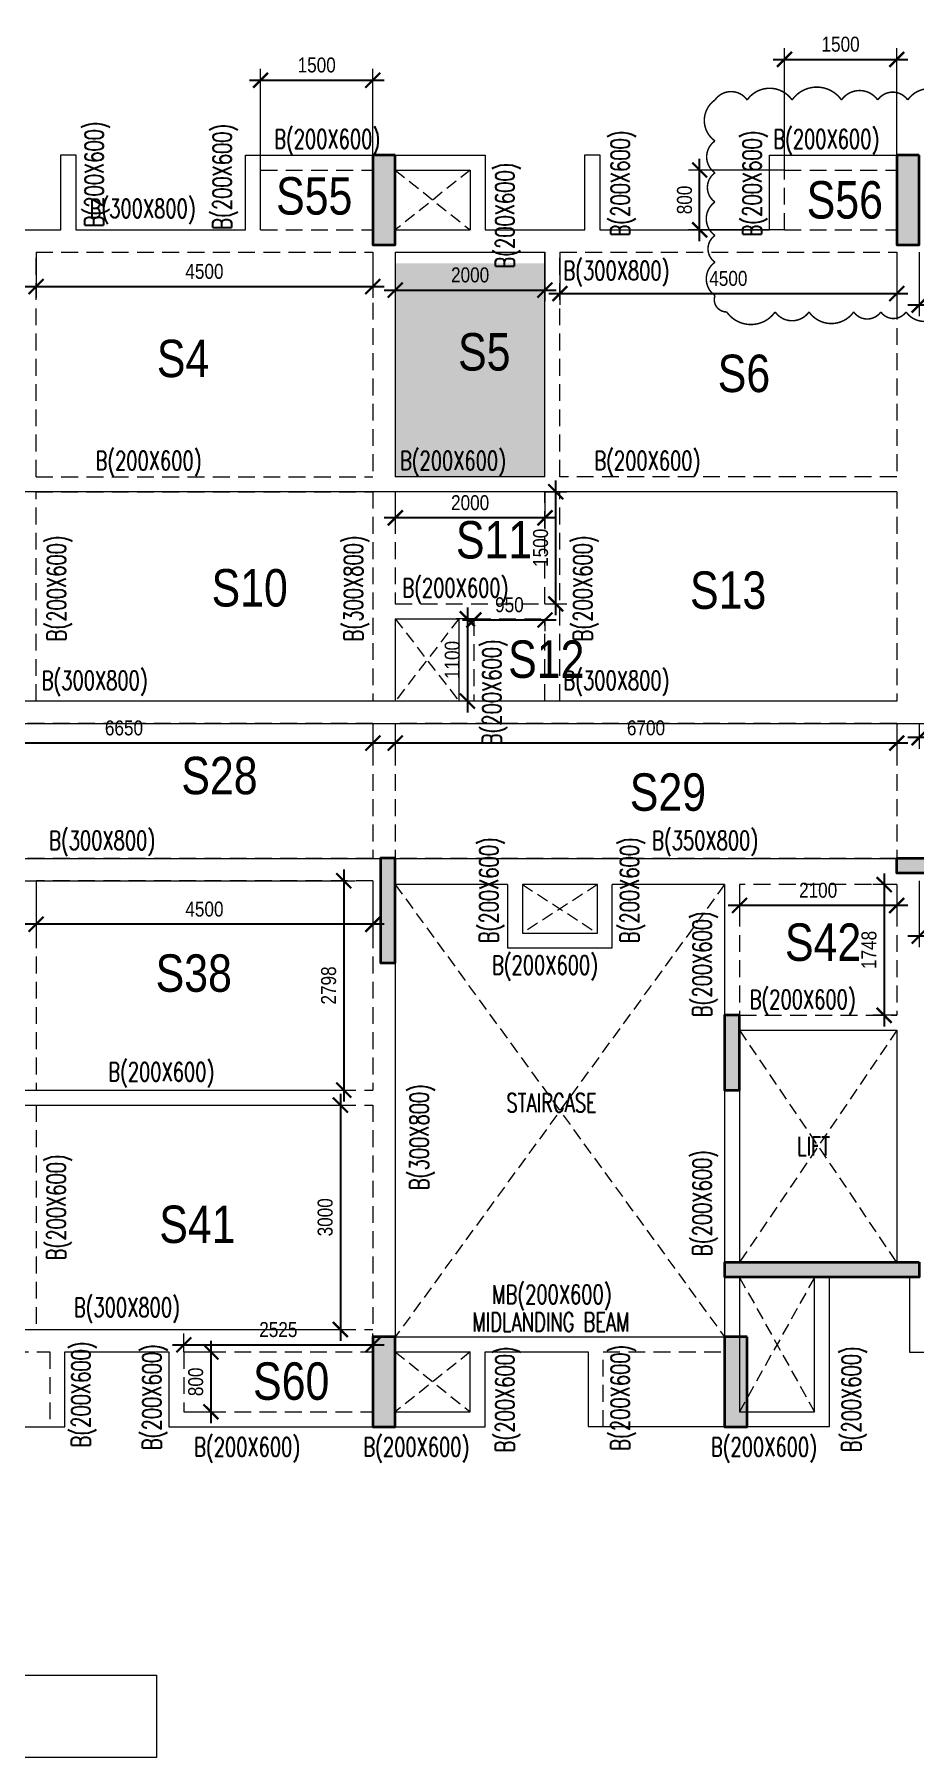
# Model space of a CAD drawing. Header units: millimetres. Extents: x -1 to 56891, y 30 to 23064.
# Drawn here: x 13020 to 24779, y 30 to 23064 of the extents above; entities that cross this region are included whole.
import ezdxf

# ---------------------------------------------------------------- set-up
doc = ezdxf.new("R2010")
doc.units = ezdxf.units.MM
doc.linetypes.add('DASHED', pattern=[0.75, 0.5, -0.25])
doc.linetypes.add('HIDDEN', pattern=[9.525, 6.35, -3.175])
doc.layers.get('Defpoints').update_dxf_attribs({"color": 1})
for name, color, linetype, lineweight in [('G-ANNO-TEXT', 7, 'Continuous', 18), ('S-BEAM-IDEN', 2, 'Continuous', 9), ('S-COL HATCH', 8, 'Continuous', 35), ('S-COLS', 6, 'Continuous', 35), ('S-SUNKEN HATCH', 9, 'Continuous', 35), ('S_FRAMES', 4, 'Continuous', 9), ('STR-CUTOUT', 1, 'Continuous', 13)]:
    doc.layers.add(name, color=color, linetype=linetype, lineweight=lineweight)
doc.styles.add('Dim.s & Anno.(Misc.)', font='ARIALN.TTF')
doc.styles.add('ROMANS', font='romans.shx', dxfattribs={"width": 0.75})
doc.styles.add('SOBHA', font='swisscl.ttf', dxfattribs={"height": 200})
doc.dimstyles.new('A-GFC-100', dxfattribs={"dimscale": 100, "dimtxt": 2, "dimasz": 2, "dimexe": 1.5, "dimexo": 0, "dimgap": 1, "dimtad": 1, "dimdec": 0, "dimdsep": 46, "dimtxsty": 'Dim.s & Anno.(Misc.)', "dimblk": 'ARCHTICK', "dimcen": 0, "dimdle": 1.5, "dimclrd": 256, "dimclre": 8, "dimclrt": 6, "dimazin": 2, "dimtfac": 1, "dimtdec": 0, "dimtix": 1, "dimtmove": 2, "dimatfit": 3, "dimfxl": 1, "dimtolj": 1, "dimlwd": -1, "dimlwe": 9, "dimarcsym": 0})

# ---------------------------------------------------------------- blocks, each defined once
blk = doc.blocks.new('A$C3ea4a2f9')
at = {"layer": 'S-COL HATCH'}
h = blk.add_hatch(color=8, dxfattribs=at)
h.dxf.hatch_style = 1
h.paths.add_polyline_path([(14100, 17000), (13800, 17000), (13800, 15800), (14100, 15800)])
h = blk.add_hatch(color=8, dxfattribs=at)
h.dxf.hatch_style = 1
h.paths.add_polyline_path([(21100, 17000), (20800, 17000), (20800, 15800), (21100, 15800)])
h = blk.add_hatch(color=8, dxfattribs=at)
h.dxf.hatch_style = 1
h.paths.add_polyline_path([(14101, 7600), (13901, 7600), (13901, 6200), (14101, 6200)])
h = blk.add_hatch(color=8, dxfattribs=at)
h.dxf.hatch_style = 1
h.paths.add_polyline_path([(20800, 7600), (20800, 7400), (22200, 7400), (22200, 7600)])
h = blk.add_hatch(color=8, dxfattribs=at)
h.dxf.hatch_style = 1
h.paths.add_polyline_path([(18701, 5500), (18501, 5500), (18501, 4500), (18701, 4500)])
h = blk.add_hatch(color=8, dxfattribs=at)
h.dxf.hatch_style = 1
h.paths.add_polyline_path([(18502, 2200), (18502, 2000), (21101, 2000), (21101, 2200)])
h = blk.add_hatch(color=8, dxfattribs=at)
h.dxf.hatch_style = 1
h.paths.add_polyline_path([(14101, 1200), (13801, 1200), (13801, 0), (14101, 0)])
h = blk.add_hatch(color=8, dxfattribs=at)
h.dxf.hatch_style = 1
h.paths.add_polyline_path([(18801, 1200), (18501, 1200), (18501, 0), (18801, 0)])
at = {"layer": 'S-COLS'}
for points in [[(14100, 17000), (13800, 17000), (13800, 15800), (14100, 15800)], [(21100, 17000), (20800, 17000), (20800, 15800), (21100, 15800)], [(14101, 7600), (13901, 7600), (13901, 6200), (14101, 6200)], [(22200, 7600), (22200, 7400), (20800, 7400), (20800, 7600)], [(18701, 5500), (18501, 5500), (18501, 4500), (18701, 4500)], [(21101, 2200), (21101, 2000), (18502, 2000), (18502, 2200)], [(14101, 1200), (13801, 1200), (13801, 0), (14101, 0)], [(18801, 1200), (18501, 1200), (18501, 0), (18801, 0)]]:
    blk.add_lwpolyline(points, close=True, dxfattribs=at)
blk = doc.blocks.new('COLUMNS FROM LGF')
blk.add_blockref('A$C3ea4a2f9', (715961, -21291))
blk = doc.blocks.new('_ArchTick')
at = {"color": 0, "linetype": 'ByBlock', "const_width": 0.15}
blk.add_lwpolyline([(-0.5, -0.5), (0.5, 0.5)], dxfattribs=at)
blk = doc.blocks.new('*D79')
at = {"color": 8, "lineweight": 9, "transparency": 16777216}
for p, q in [((13041, 20152), (13041, 19544)), ((17541, 20152), (17541, 19544))]:
    blk.add_line(p, q, dxfattribs=at)
at = {"transparency": 16777216}
blk.add_line((12891, 19694), (17691, 19694), dxfattribs=at)
at = {"layer": 'Defpoints', "color": 0, "transparency": 16777216}
for p in [(13041, 20152), (17541, 20152), (17541, 19694)]:
    blk.add_point(p, dxfattribs=at)
at = {"transparency": 16777216, "xscale": 200, "yscale": 200, "zscale": 200, "rotation": 180}
blk.add_blockref('_ArchTick', (13041, 19694), dxfattribs=at)
at = {"transparency": 16777216, "xscale": 200, "yscale": 200, "zscale": 200}
blk.add_blockref('_ArchTick', (17541, 19694), dxfattribs=at)
at = {"color": 6, "transparency": 16777216, "insert": (15291, 19896), "char_height": 200, "attachment_point": 5, "style": 'Dim.s & Anno.(Misc.)'}
blk.add_mtext('\\A1;4500', dxfattribs=at)
blk = doc.blocks.new('*D80')
at = {"color": 8, "lineweight": 9, "transparency": 16777216}
for p, q in [((17841, 20152), (17841, 19497)), ((19841, 20152), (19841, 19497))]:
    blk.add_line(p, q, dxfattribs=at)
at = {"transparency": 16777216}
blk.add_line((17691, 19647), (19991, 19647), dxfattribs=at)
at = {"layer": 'Defpoints', "color": 0, "transparency": 16777216}
for p in [(17841, 20152), (19841, 20152), (19841, 19647)]:
    blk.add_point(p, dxfattribs=at)
at = {"transparency": 16777216, "xscale": 200, "yscale": 200, "zscale": 200, "rotation": 180}
blk.add_blockref('_ArchTick', (17841, 19647), dxfattribs=at)
at = {"transparency": 16777216, "xscale": 200, "yscale": 200, "zscale": 200}
blk.add_blockref('_ArchTick', (19841, 19647), dxfattribs=at)
at = {"color": 6, "transparency": 16777216, "insert": (18841, 19849), "char_height": 200, "attachment_point": 5, "style": 'Dim.s & Anno.(Misc.)'}
blk.add_mtext('\\A1;2000', dxfattribs=at)
blk = doc.blocks.new('*D81')
at = {"color": 8, "lineweight": 9, "transparency": 16777216}
for p, q in [((20041, 20152), (20041, 19450)), ((24541, 20152), (24541, 19450))]:
    blk.add_line(p, q, dxfattribs=at)
at = {"transparency": 16777216}
blk.add_line((19891, 19600), (24691, 19600), dxfattribs=at)
at = {"layer": 'Defpoints', "color": 0, "transparency": 16777216}
for p in [(20041, 20152), (24541, 20152), (24541, 19600)]:
    blk.add_point(p, dxfattribs=at)
at = {"transparency": 16777216, "xscale": 200, "yscale": 200, "zscale": 200, "rotation": 180}
blk.add_blockref('_ArchTick', (20041, 19600), dxfattribs=at)
at = {"transparency": 16777216, "xscale": 200, "yscale": 200, "zscale": 200}
blk.add_blockref('_ArchTick', (24541, 19600), dxfattribs=at)
at = {"color": 6, "transparency": 16777216, "insert": (22291, 19802), "char_height": 200, "attachment_point": 5, "style": 'Dim.s & Anno.(Misc.)'}
blk.add_mtext('\\A1;4500', dxfattribs=at)
blk = doc.blocks.new('*D82')
at = {"color": 8, "lineweight": 9, "transparency": 16777216}
for p, q in [((17841, 16952), (17841, 16452)), ((19841, 16952), (19841, 16452))]:
    blk.add_line(p, q, dxfattribs=at)
at = {"transparency": 16777216}
blk.add_line((19991, 16602), (17691, 16602), dxfattribs=at)
at = {"layer": 'Defpoints', "color": 0, "transparency": 16777216}
for p in [(17841, 16952), (19841, 16952), (17841, 16602)]:
    blk.add_point(p, dxfattribs=at)
at = {"transparency": 16777216, "xscale": 200, "yscale": 200, "zscale": 200, "rotation": 180}
blk.add_blockref('_ArchTick', (17841, 16602), dxfattribs=at)
at = {"transparency": 16777216, "xscale": 200, "yscale": 200, "zscale": 200}
blk.add_blockref('_ArchTick', (19841, 16602), dxfattribs=at)
at = {"color": 6, "transparency": 16777216, "insert": (18841, 16804), "char_height": 200, "attachment_point": 5, "style": 'Dim.s & Anno.(Misc.)'}
blk.add_mtext('\\A1;2000', dxfattribs=at)
blk = doc.blocks.new('*D83')
at = {"transparency": 16777216}
blk.add_line((19985, 15302), (19985, 17102), dxfattribs=at)
at = {"color": 8, "lineweight": 9, "transparency": 16777216}
for p, q in [((19841, 16952), (20135, 16952)), ((19841, 15452), (20135, 15452))]:
    blk.add_line(p, q, dxfattribs=at)
at = {"layer": 'Defpoints', "color": 0, "transparency": 16777216}
for p in [(19841, 16952), (19985, 16952), (19841, 15452)]:
    blk.add_point(p, dxfattribs=at)
at = {"transparency": 16777216, "xscale": 200, "yscale": 200, "zscale": 200}
for p, rotation in [((19985, 16952), 90), ((19985, 15452), 270)]:
    blk.add_blockref('_ArchTick', p, dxfattribs=dict(at, rotation=rotation))
at = {"color": 6, "transparency": 16777216, "insert": (19783, 16202), "char_height": 200, "attachment_point": 5, "rotation": 90, "style": 'Dim.s & Anno.(Misc.)'}
blk.add_mtext('\\A1;1500', dxfattribs=at)
blk = doc.blocks.new('*D84')
at = {"transparency": 16777216}
blk.add_line((18741, 15237), (19991, 15237), dxfattribs=at)
at = {"color": 8, "lineweight": 9, "transparency": 16777216}
for p, q in [((18891, 15252), (18891, 15087)), ((19841, 15252), (19841, 15087))]:
    blk.add_line(p, q, dxfattribs=at)
at = {"layer": 'Defpoints', "color": 0, "transparency": 16777216}
for p in [(18891, 15252), (19841, 15252), (19841, 15237)]:
    blk.add_point(p, dxfattribs=at)
at = {"transparency": 16777216, "xscale": 200, "yscale": 200, "zscale": 200, "rotation": 180}
blk.add_blockref('_ArchTick', (18891, 15237), dxfattribs=at)
at = {"transparency": 16777216, "xscale": 200, "yscale": 200, "zscale": 200}
blk.add_blockref('_ArchTick', (19841, 15237), dxfattribs=at)
at = {"color": 6, "transparency": 16777216, "insert": (19366, 15440), "char_height": 200, "attachment_point": 5, "style": 'Dim.s & Anno.(Misc.)'}
blk.add_mtext('\\A1;950', dxfattribs=at)
blk = doc.blocks.new('*D85')
at = {"color": 8, "lineweight": 9, "transparency": 16777216}
for p, q in [((18891, 15252), (18655, 15252)), ((18891, 14152), (18655, 14152))]:
    blk.add_line(p, q, dxfattribs=at)
at = {"transparency": 16777216}
blk.add_line((18805, 15402), (18805, 14002), dxfattribs=at)
at = {"layer": 'Defpoints', "color": 0, "transparency": 16777216}
for p in [(18891, 15252), (18805, 14152), (18891, 14152)]:
    blk.add_point(p, dxfattribs=at)
at = {"transparency": 16777216, "xscale": 200, "yscale": 200, "zscale": 200}
for p, rotation in [((18805, 15252), 90), ((18805, 14152), 270)]:
    blk.add_blockref('_ArchTick', p, dxfattribs=dict(at, rotation=rotation))
at = {"color": 6, "transparency": 16777216, "insert": (18603, 14702), "char_height": 200, "attachment_point": 5, "rotation": 90, "style": 'Dim.s & Anno.(Misc.)'}
blk.add_mtext('\\A1;1100', dxfattribs=at)
blk = doc.blocks.new('*D86')
at = {"transparency": 16777216}
blk.add_line((383, 17102), (383, 14002), dxfattribs=at)
at = {"color": 8, "lineweight": 9, "transparency": 16777216}
for p, q in [((24541, 16952), (233, 16952)), ((24541, 14152), (233, 14152))]:
    blk.add_line(p, q, dxfattribs=at)
at = {"layer": 'Defpoints', "color": 0, "transparency": 16777216}
for p in [(24541, 16952), (383, 14152), (24541, 14152)]:
    blk.add_point(p, dxfattribs=at)
at = {"transparency": 16777216, "xscale": 200, "yscale": 200, "zscale": 200}
for p, rotation in [((383, 16952), 90), ((383, 14152), 270)]:
    blk.add_blockref('_ArchTick', p, dxfattribs=dict(at, rotation=rotation))
at = {"color": 6, "transparency": 16777216, "insert": (181, 15552), "char_height": 200, "attachment_point": 5, "rotation": 90, "style": 'Dim.s & Anno.(Misc.)'}
blk.add_mtext('\\A1;2800', dxfattribs=at)
blk = doc.blocks.new('*D88')
at = {"color": 8, "lineweight": 9, "transparency": 16777216}
for p, q in [((10891, 13852), (10891, 13441)), ((17541, 13852), (17541, 13441))]:
    blk.add_line(p, q, dxfattribs=at)
at = {"transparency": 16777216}
blk.add_line((17691, 13591), (10741, 13591), dxfattribs=at)
at = {"layer": 'Defpoints', "color": 0, "transparency": 16777216}
for p in [(10891, 13852), (17541, 13852), (10891, 13591)]:
    blk.add_point(p, dxfattribs=at)
at = {"transparency": 16777216, "xscale": 200, "yscale": 200, "zscale": 200, "rotation": 180}
blk.add_blockref('_ArchTick', (10891, 13591), dxfattribs=at)
at = {"transparency": 16777216, "xscale": 200, "yscale": 200, "zscale": 200}
blk.add_blockref('_ArchTick', (17541, 13591), dxfattribs=at)
at = {"color": 6, "transparency": 16777216, "insert": (14216, 13793), "char_height": 200, "attachment_point": 5, "style": 'Dim.s & Anno.(Misc.)'}
blk.add_mtext('\\A1;6650', dxfattribs=at)
blk = doc.blocks.new('*D89')
at = {"color": 8, "lineweight": 9, "transparency": 16777216}
for p, q in [((17841, 13852), (17841, 13442)), ((24541, 13852), (24541, 13442))]:
    blk.add_line(p, q, dxfattribs=at)
at = {"transparency": 16777216}
blk.add_line((24691, 13592), (17691, 13592), dxfattribs=at)
at = {"layer": 'Defpoints', "color": 0, "transparency": 16777216}
for p in [(17841, 13852), (24541, 13852), (17841, 13592)]:
    blk.add_point(p, dxfattribs=at)
at = {"transparency": 16777216, "xscale": 200, "yscale": 200, "zscale": 200, "rotation": 180}
blk.add_blockref('_ArchTick', (17841, 13592), dxfattribs=at)
at = {"transparency": 16777216, "xscale": 200, "yscale": 200, "zscale": 200}
blk.add_blockref('_ArchTick', (24541, 13592), dxfattribs=at)
at = {"color": 6, "transparency": 16777216, "insert": (21191, 13794), "char_height": 200, "attachment_point": 5, "style": 'Dim.s & Anno.(Misc.)'}
blk.add_mtext('\\A1;6700', dxfattribs=at)
blk = doc.blocks.new('*D90')
at = {"color": 8, "lineweight": 9, "transparency": 16777216}
for p, q in [((24841, 20152), (24841, 19299)), ((30316, 20152), (30316, 19299))]:
    blk.add_line(p, q, dxfattribs=at)
at = {"transparency": 16777216}
blk.add_line((24691, 19449), (30466, 19449), dxfattribs=at)
at = {"layer": 'Defpoints', "color": 0, "transparency": 16777216}
for p in [(24841, 20152), (30316, 20152), (30316, 19449)]:
    blk.add_point(p, dxfattribs=at)
at = {"transparency": 16777216, "xscale": 200, "yscale": 200, "zscale": 200, "rotation": 180}
blk.add_blockref('_ArchTick', (24841, 19449), dxfattribs=at)
at = {"transparency": 16777216, "xscale": 200, "yscale": 200, "zscale": 200}
blk.add_blockref('_ArchTick', (30316, 19449), dxfattribs=at)
at = {"color": 6, "transparency": 16777216, "insert": (27578, 19651), "char_height": 200, "attachment_point": 5, "style": 'Dim.s & Anno.(Misc.)'}
blk.add_mtext('\\A1;5475', dxfattribs=at)
blk = doc.blocks.new('*D91')
at = {"color": 8, "lineweight": 9, "transparency": 16777216}
for p, q in [((24841, 13852), (24841, 13514)), ((30316, 13852), (30316, 13514))]:
    blk.add_line(p, q, dxfattribs=at)
at = {"transparency": 16777216}
blk.add_line((30466, 13664), (24691, 13664), dxfattribs=at)
at = {"layer": 'Defpoints', "color": 0, "transparency": 16777216}
for p in [(24841, 13852), (30316, 13852), (24841, 13664)]:
    blk.add_point(p, dxfattribs=at)
at = {"transparency": 16777216, "xscale": 200, "yscale": 200, "zscale": 200, "rotation": 180}
blk.add_blockref('_ArchTick', (24841, 13664), dxfattribs=at)
at = {"transparency": 16777216, "xscale": 200, "yscale": 200, "zscale": 200}
blk.add_blockref('_ArchTick', (30316, 13664), dxfattribs=at)
at = {"color": 6, "transparency": 16777216, "insert": (27578, 13866), "char_height": 200, "attachment_point": 5, "style": 'Dim.s & Anno.(Misc.)'}
blk.add_mtext('\\A1;5475', dxfattribs=at)
blk = doc.blocks.new('*D96')
at = {"color": 8, "lineweight": 9, "transparency": 16777216}
for p, q in [((4041, 13852), (56891, 13852)), ((4041, 12050), (56891, 12050))]:
    blk.add_line(p, q, dxfattribs=at)
at = {"transparency": 16777216}
blk.add_line((56741, 11900), (56741, 14002), dxfattribs=at)
at = {"layer": 'Defpoints', "color": 0, "transparency": 16777216}
for p in [(4041, 13852), (56741, 13852), (4041, 12050)]:
    blk.add_point(p, dxfattribs=at)
at = {"transparency": 16777216, "xscale": 200, "yscale": 200, "zscale": 200}
for p, rotation in [((56741, 13852), 90), ((56741, 12050), 270)]:
    blk.add_blockref('_ArchTick', p, dxfattribs=dict(at, rotation=rotation))
at = {"color": 6, "transparency": 16777216, "insert": (56539, 12951), "char_height": 200, "attachment_point": 5, "rotation": 90, "style": 'Dim.s & Anno.(Misc.)'}
blk.add_mtext('\\A1;1802', dxfattribs=at)
blk = doc.blocks.new('*D114')
at = {"color": 8, "lineweight": 9, "transparency": 16777216}
for p, q in [((13041, 11750), (13041, 11019)), ((17541, 11750), (17541, 11019))]:
    blk.add_line(p, q, dxfattribs=at)
at = {"transparency": 16777216}
blk.add_line((17691, 11169), (12891, 11169), dxfattribs=at)
at = {"layer": 'Defpoints', "color": 0, "transparency": 16777216}
for p in [(13041, 11750), (17541, 11750), (13041, 11169)]:
    blk.add_point(p, dxfattribs=at)
at = {"transparency": 16777216, "xscale": 200, "yscale": 200, "zscale": 200, "rotation": 180}
blk.add_blockref('_ArchTick', (13041, 11169), dxfattribs=at)
at = {"transparency": 16777216, "xscale": 200, "yscale": 200, "zscale": 200}
blk.add_blockref('_ArchTick', (17541, 11169), dxfattribs=at)
at = {"color": 6, "transparency": 16777216, "insert": (15291, 11371), "char_height": 200, "attachment_point": 5, "style": 'Dim.s & Anno.(Misc.)'}
blk.add_mtext('\\A1;4500', dxfattribs=at)
blk = doc.blocks.new('*D115')
at = {"color": 8, "lineweight": 9, "transparency": 16777216}
for p, q in [((10891, 11750), (17303, 11750)), ((10891, 8952), (17303, 8952))]:
    blk.add_line(p, q, dxfattribs=at)
at = {"transparency": 16777216}
blk.add_line((17153, 11900), (17153, 8802), dxfattribs=at)
at = {"layer": 'Defpoints', "color": 0, "transparency": 16777216}
for p in [(10891, 11750), (10891, 8952), (17153, 8952)]:
    blk.add_point(p, dxfattribs=at)
at = {"transparency": 16777216, "xscale": 200, "yscale": 200, "zscale": 200}
for p, rotation in [((17153, 11750), 90), ((17153, 8952), 270)]:
    blk.add_blockref('_ArchTick', p, dxfattribs=dict(at, rotation=rotation))
at = {"color": 6, "transparency": 16777216, "insert": (16951, 10351), "char_height": 200, "attachment_point": 5, "rotation": 90, "style": 'Dim.s & Anno.(Misc.)'}
blk.add_mtext('\\A1;2798', dxfattribs=at)
blk = doc.blocks.new('*D116')
at = {"transparency": 16777216}
blk.add_line((17107, 8902), (17107, 5602), dxfattribs=at)
at = {"color": 8, "lineweight": 9, "transparency": 16777216}
for p, q in [((10891, 8752), (17257, 8752)), ((10891, 5752), (17257, 5752))]:
    blk.add_line(p, q, dxfattribs=at)
at = {"layer": 'Defpoints', "color": 0, "transparency": 16777216}
for p in [(10891, 8752), (10891, 5752), (17107, 5752)]:
    blk.add_point(p, dxfattribs=at)
at = {"transparency": 16777216, "xscale": 200, "yscale": 200, "zscale": 200}
for p, rotation in [((17107, 8752), 90), ((17107, 5752), 270)]:
    blk.add_blockref('_ArchTick', p, dxfattribs=dict(at, rotation=rotation))
at = {"color": 6, "transparency": 16777216, "insert": (16905, 7252), "char_height": 200, "attachment_point": 5, "rotation": 90, "style": 'Dim.s & Anno.(Misc.)'}
blk.add_mtext('\\A1;3000', dxfattribs=at)
blk = doc.blocks.new('*D117')
at = {"color": 8, "lineweight": 9, "transparency": 16777216}
for p, q in [((22441, 11700), (22441, 11270)), ((24541, 11700), (24541, 11270))]:
    blk.add_line(p, q, dxfattribs=at)
at = {"transparency": 16777216}
blk.add_line((24691, 11420), (22291, 11420), dxfattribs=at)
at = {"layer": 'Defpoints', "color": 0, "transparency": 16777216}
for p in [(22441, 11700), (24541, 11700), (22441, 11420)]:
    blk.add_point(p, dxfattribs=at)
at = {"transparency": 16777216, "xscale": 200, "yscale": 200, "zscale": 200, "rotation": 180}
blk.add_blockref('_ArchTick', (22441, 11420), dxfattribs=at)
at = {"transparency": 16777216, "xscale": 200, "yscale": 200, "zscale": 200}
blk.add_blockref('_ArchTick', (24541, 11420), dxfattribs=at)
at = {"color": 6, "transparency": 16777216, "insert": (23491, 11623), "char_height": 200, "attachment_point": 5, "style": 'Dim.s & Anno.(Misc.)'}
blk.add_mtext('\\A1;2100', dxfattribs=at)
blk = doc.blocks.new('*D118')
at = {"transparency": 16777216}
blk.add_line((24373, 11850), (24373, 9802), dxfattribs=at)
at = {"color": 8, "lineweight": 9, "transparency": 16777216}
for p, q in [((24541, 11700), (24223, 11700)), ((24541, 9952), (24223, 9952))]:
    blk.add_line(p, q, dxfattribs=at)
at = {"layer": 'Defpoints', "color": 0, "transparency": 16777216}
for p in [(24541, 11700), (24373, 9952), (24541, 9952)]:
    blk.add_point(p, dxfattribs=at)
at = {"transparency": 16777216, "xscale": 200, "yscale": 200, "zscale": 200}
for p, rotation in [((24373, 11700), 90), ((24373, 9952), 270)]:
    blk.add_blockref('_ArchTick', p, dxfattribs=dict(at, rotation=rotation))
at = {"color": 6, "transparency": 16777216, "insert": (24171, 10826), "char_height": 200, "attachment_point": 5, "rotation": 90, "style": 'Dim.s & Anno.(Misc.)'}
blk.add_mtext('\\A1;1748', dxfattribs=at)
blk = doc.blocks.new('*D119')
at = {"color": 8, "lineweight": 9, "transparency": 16777216}
for p, q in [((24841, 11750), (24841, 10861)), ((30316, 11750), (30316, 10861))]:
    blk.add_line(p, q, dxfattribs=at)
at = {"transparency": 16777216}
blk.add_line((30466, 11011), (24691, 11011), dxfattribs=at)
at = {"layer": 'Defpoints', "color": 0, "transparency": 16777216}
for p in [(24841, 11750), (30316, 11750), (24841, 11011)]:
    blk.add_point(p, dxfattribs=at)
at = {"transparency": 16777216, "xscale": 200, "yscale": 200, "zscale": 200, "rotation": 180}
blk.add_blockref('_ArchTick', (24841, 11011), dxfattribs=at)
at = {"transparency": 16777216, "xscale": 200, "yscale": 200, "zscale": 200}
blk.add_blockref('_ArchTick', (30316, 11011), dxfattribs=at)
at = {"color": 6, "transparency": 16777216, "insert": (27578, 11212), "char_height": 200, "attachment_point": 5, "style": 'Dim.s & Anno.(Misc.)'}
blk.add_mtext('\\A1;5475', dxfattribs=at)
blk = doc.blocks.new('*D129')
at = {"transparency": 16777216}
blk.add_line((14866, 5547), (17691, 5547), dxfattribs=at)
at = {"color": 8, "lineweight": 9, "transparency": 16777216}
for p, q in [((15016, 5452), (15016, 5697)), ((17541, 5452), (17541, 5697))]:
    blk.add_line(p, q, dxfattribs=at)
at = {"layer": 'Defpoints', "color": 0, "transparency": 16777216}
for p in [(17541, 5547), (15016, 5452), (17541, 5452)]:
    blk.add_point(p, dxfattribs=at)
at = {"transparency": 16777216, "xscale": 200, "yscale": 200, "zscale": 200, "rotation": 180}
blk.add_blockref('_ArchTick', (15016, 5547), dxfattribs=at)
at = {"transparency": 16777216, "xscale": 200, "yscale": 200, "zscale": 200}
blk.add_blockref('_ArchTick', (17541, 5547), dxfattribs=at)
at = {"color": 6, "transparency": 16777216, "insert": (16278, 5750), "char_height": 200, "attachment_point": 5, "style": 'Dim.s & Anno.(Misc.)'}
blk.add_mtext('\\A1;2525', dxfattribs=at)
blk = doc.blocks.new('*D130')
at = {"transparency": 16777216}
blk.add_line((15377, 5602), (15377, 4502), dxfattribs=at)
at = {"color": 8, "lineweight": 9, "transparency": 16777216}
for p, q in [((15016, 5452), (15527, 5452)), ((15016, 4652), (15527, 4652))]:
    blk.add_line(p, q, dxfattribs=at)
at = {"layer": 'Defpoints', "color": 0, "transparency": 16777216}
for p in [(15016, 5452), (15016, 4652), (15377, 4652)]:
    blk.add_point(p, dxfattribs=at)
at = {"transparency": 16777216, "xscale": 200, "yscale": 200, "zscale": 200}
for p, rotation in [((15377, 5452), 90), ((15377, 4652), 270)]:
    blk.add_blockref('_ArchTick', p, dxfattribs=dict(at, rotation=rotation))
at = {"color": 6, "transparency": 16777216, "insert": (15175, 5052), "char_height": 200, "attachment_point": 5, "rotation": 90, "style": 'Dim.s & Anno.(Misc.)'}
blk.add_mtext('\\A1;800', dxfattribs=at)
blk = doc.blocks.new('*D140')
at = {"color": 8, "lineweight": 9, "transparency": 16777216}
for p, q in [((23041, 21252), (23041, 22881)), ((24541, 21252), (24541, 22881))]:
    blk.add_line(p, q, dxfattribs=at)
at = {"transparency": 16777216}
blk.add_line((22891, 22731), (24691, 22731), dxfattribs=at)
at = {"layer": 'Defpoints', "color": 0, "transparency": 16777216}
for p in [(24541, 22731), (23041, 21252), (24541, 21252)]:
    blk.add_point(p, dxfattribs=at)
at = {"transparency": 16777216, "xscale": 200, "yscale": 200, "zscale": 200, "rotation": 180}
blk.add_blockref('_ArchTick', (23041, 22731), dxfattribs=at)
at = {"transparency": 16777216, "xscale": 200, "yscale": 200, "zscale": 200}
blk.add_blockref('_ArchTick', (24541, 22731), dxfattribs=at)
at = {"color": 6, "transparency": 16777216, "insert": (23791, 22933), "char_height": 200, "attachment_point": 5, "style": 'Dim.s & Anno.(Misc.)'}
blk.add_mtext('\\A1;1500', dxfattribs=at)
blk = doc.blocks.new('*D141')
at = {"color": 8, "lineweight": 9, "transparency": 16777216}
for p, q in [((23041, 21252), (21758, 21252)), ((23041, 20452), (21758, 20452))]:
    blk.add_line(p, q, dxfattribs=at)
at = {"transparency": 16777216}
blk.add_line((21908, 20302), (21908, 21402), dxfattribs=at)
at = {"layer": 'Defpoints', "color": 0, "transparency": 16777216}
for p in [(21908, 21252), (23041, 21252), (23041, 20452)]:
    blk.add_point(p, dxfattribs=at)
at = {"transparency": 16777216, "xscale": 200, "yscale": 200, "zscale": 200}
for p, rotation in [((21908, 21252), 90), ((21908, 20452), 270)]:
    blk.add_blockref('_ArchTick', p, dxfattribs=dict(at, rotation=rotation))
at = {"color": 6, "transparency": 16777216, "insert": (21706, 20852), "char_height": 200, "attachment_point": 5, "rotation": 90, "style": 'Dim.s & Anno.(Misc.)'}
blk.add_mtext('\\A1;800', dxfattribs=at)
blk = doc.blocks.new('*D142')
at = {"color": 8, "lineweight": 9, "transparency": 16777216}
for p, q in [((16041, 20452), (16041, 22603)), ((17541, 20452), (17541, 22603))]:
    blk.add_line(p, q, dxfattribs=at)
at = {"transparency": 16777216}
blk.add_line((15891, 22453), (17691, 22453), dxfattribs=at)
at = {"layer": 'Defpoints', "color": 0, "transparency": 16777216}
for p in [(17541, 22453), (16041, 20452), (17541, 20452)]:
    blk.add_point(p, dxfattribs=at)
at = {"transparency": 16777216, "xscale": 200, "yscale": 200, "zscale": 200, "rotation": 180}
blk.add_blockref('_ArchTick', (16041, 22453), dxfattribs=at)
at = {"transparency": 16777216, "xscale": 200, "yscale": 200, "zscale": 200}
blk.add_blockref('_ArchTick', (17541, 22453), dxfattribs=at)
at = {"color": 6, "transparency": 16777216, "insert": (16791, 22655), "char_height": 200, "attachment_point": 5, "style": 'Dim.s & Anno.(Misc.)'}
blk.add_mtext('\\A1;1500', dxfattribs=at)

msp = doc.modelspace()

# ---------------------------------------------------------------- hatches: boundary and pattern name
at = {"layer": 'S-SUNKEN HATCH'}
h = msp.add_hatch(dxfattribs=at)
h.set_pattern_fill('CROSS', color=256, scale=25)
h.set_pattern_definition([(0, (-613260.42, -78233.18), (158.75, 158.75), [79.375, -238.125]), (90, (-613220.73, -78272.86), (-158.75, 158.75), [79.375, -238.125])])
h.paths.add_polyline_path([(8642, 17154.4), (10592, 17154.4), (10592, 20004.4), (8642, 20004.4)])
h.paths.add_polyline_path([(10892, 17154.4), (12842.1, 17154.4), (12842.1, 20004.4), (10892, 20004.4), (10892, 19904.5)])
h.paths.add_polyline_path([(12842.1, 8754.4), (10892, 8754.4), (10892, 5804.4), (10892, 5804.4), (10892, 5904.5), (12842.1, 5904.5)])
h.paths.add_polyline_path([(19842, 20004.4), (17842, 20004.4), (17842, 17154.4), (19842, 17154.4)])
h.paths.add_polyline_path([(30616.9, 17154.4), (32517.1, 17154.4), (32517, 20004.4), (30616.9, 20004.4), (30617, 19904.6)])
h.paths.add_polyline_path([(32517, 8754.4), (30616.9, 8754.4), (30616.9, 5804.4), (30617, 5804.4), (30617, 5754.5), (32517, 5754.5)])
h.paths.add_polyline_path([(42117, 5754.5), (44067, 5754.5), (44067, 8754.4), (42117, 8754.4)])
h.paths.add_polyline_path([(44067, 20004.4), (42117, 20004.4), (42117, 17154.4), (44067, 17154.4)])
h.paths.add_polyline_path([(44367, 17154.4), (46317.1, 17154.4), (46317.1, 20004.4), (44367, 20004.4), (44367, 19904.5)])

# ---------------------------------------------------------------- linework, layer by layer
at = {"const_width": 20}
msp.add_lwpolyline([(25271.2, 22188.8, 0.5205671), (24687.6, 22188.8, 0.5205671), (24286.6, 22188.8, 0.5205671), (23802.7, 22188.8, 0.5205671), (23142.7, 22188.8, 0.5205671), (22542.5, 22188.8, 0.5205671), (22112.6, 22188.8, 0.5205671), (22112.6, 21641.1, 0.5205671), (22112.6, 21214.4, 0.5205671), (22112.6, 20824.3, 0.5205671), (22112.6, 20377.2, 0.5205671), (22112.6, 20019.7, 0.5205671), (22112.6, 19573.9, 0.5205671), (22269, 19355, 0.5205671), (22916.4, 19355, 0.5205671), (23369.1, 19355, 0.5205671), (23965.6, 19355, 0.5205671), (24328.7, 19355, 0.5205671), (24666, 19355, 0.5205671), (25154.7, 19355, 0.5205671)], format="xyb", dxfattribs=at)
at = {"layer": 'S_FRAMES'}
for p, q in [((17840.8, 21452.4), (17840.8, 21452.4)), ((17840.8, 21252.4), (17840.8, 20452.2)), ((12040.9, 20452.2), (13370.9, 20452.3)), ((13570.9, 20452.3), (15840.8, 20452.4)), ((17840.8, 20452.2), (18840.8, 20452.2)), ((19040.8, 20452.2), (20371.9, 20452.2)), ((20571.9, 20452.2), (22840.8, 20452.2)), ((17840.8, 20152.2), (17840.8, 17152.2)), ((17840.8, 20152.2), (19840.9, 20152.2)), ((19840.9, 17152.2), (19840.9, 20152.2)), ((19840.9, 17152.2), (17840.8, 17152.2)), ((17840.8, 15252.3), (17840.8, 14152.2)), ((17840.8, 15252.3), (18690.8, 15252.3)), ((18690.8, 15252.3), (18690.8, 14152.2)), ((18690.8, 14152.2), (17840.8, 14152.2)), ((17840.8, 11700.1), (17840.8, 5652.3)), ((19340.8, 11700.1), (17840.8, 11700.1)), ((20540.8, 11700.1), (19540.8, 11700.1)), ((22240.8, 11700.1), (20740.8, 11700.1)), ((22240.8, 11700.1), (22240.8, 5652.3)), ((22440.8, 9752.2), (22440.8, 6646.5)), ((22440.8, 9752.2), (24540.8, 9752.2)), ((24540.8, 9752.2), (24540.8, 6646.5)), ((24540.8, 6646.5), (22440.8, 6646.5)), ((23440.8, 4653.3), (23440.8, 6446.5)), ((17840.8, 5652.3), (22240.8, 5652.3)), ((13427.5, 5452.3), (14815.8, 5452.3)), ((17840.8, 5452.3), (18840.8, 5452.3)), ((17840.8, 4652.5), (17840.8, 5452.3)), ((19040.8, 5452.3), (20418, 5452.3)), ((9381.9, 4452.4), (13427.5, 4452.4)), ((17840.8, 4452.4), (17840.8, 4452.5)), ((23640.8, 4453.2), (23640.8, 4453.3))]:
    msp.add_line(p, q, dxfattribs=at)
at = {"layer": 'S_FRAMES', "linetype": 'DASHED', "ltscale": 450}
for p, q in [((17540.8, 21252.4), (17540.8, 20452.2)), ((24540.8, 21252.4), (24540.8, 20452.2)), ((16040.8, 20452.2), (17540.8, 20452.2)), ((23040.8, 20452.2), (24540.8, 20452.2)), ((13040.9, 20152.2), (17540.8, 20152.2)), ((13040.9, 17152.2), (13040.9, 20152.2)), ((17540.8, 20152.2), (17540.8, 17152.2)), ((20040.9, 20152.2), (24540.8, 20152.2)), ((20040.9, 17152.2), (20040.9, 20152.2)), ((24540.8, 20152.2), (24540.8, 17152.2)), ((13040.9, 17152.2), (17540.8, 17152.2)), ((24540.8, 17152.2), (20040.9, 17152.2)), ((13040.9, 14152.2), (13040.9, 16953.3)), ((13040.9, 16952.2), (17540.8, 16952.2)), ((17540.8, 16952.2), (17540.8, 14152.2)), ((17840.8, 16952.2), (17840.8, 15452.3)), ((19840.9, 16952.2), (17840.8, 16952.2)), ((19840.9, 15452.3), (19840.9, 16952.2)), ((24540.8, 16952.2), (20040.9, 16952.2)), ((20040.9, 14152.2), (20040.9, 16952.2)), ((24540.8, 16952.2), (24540.8, 14152.2)), ((17840.8, 15452.3), (19840.9, 15452.3)), ((18890.8, 15252.3), (18890.8, 14152.2)), ((18890.8, 15252.3), (19840.9, 15252.3)), ((19840.9, 14152.2), (19840.9, 15252.3)), ((17540.8, 14152.2), (13040.9, 14152.2)), ((19840.9, 14152.2), (18890.8, 14152.2)), ((24540.8, 14152.2), (20040.9, 14152.2)), ((17540.8, 13852.2), (10890.8, 13852.2)), ((17540.8, 13852.2), (17540.8, 12050.1)), ((17840.8, 13852.2), (17840.8, 12050.1)), ((24540.8, 13852.2), (17840.8, 13852.2)), ((24540.8, 13852.2), (24540.8, 12050.1)), ((17540.8, 12050.1), (10890.8, 12050.1)), ((24540.8, 12050.1), (17840.8, 12050.1)), ((17540.8, 11750.1), (13040.9, 11750.1)), ((13040.9, 11750.1), (13040.9, 8952.2)), ((17540.8, 11750.1), (17540.8, 8952.2)), ((24540.8, 11700.1), (22440.8, 11700.1)), ((22440.8, 11700.1), (22440.8, 9952.2)), ((24540.8, 11700.1), (24540.8, 9952.2)), ((22440.8, 9952.2), (24540.8, 9952.2)), ((13040.9, 8952.2), (17540.8, 8952.2)), ((13040.9, 8752.2), (13040.9, 5752.3)), ((13040.9, 8752.2), (17540.8, 8752.2)), ((17540.8, 8752.2), (17540.8, 5752.3)), ((13040.9, 5752.3), (17540.8, 5752.3)), ((12040.9, 5452.3), (13227.5, 5452.3)), ((13227.5, 5452.3), (13227.5, 4448.7)), ((15015.8, 5452.3), (17540.8, 5452.3)), ((17540.8, 4652.5), (17540.8, 5452.3)), ((20618, 5452.3), (22240.8, 5452.3)), ((20618, 4448.7), (20618, 5452.3))]:
    msp.add_line(p, q, dxfattribs=at)
at = {"layer": 'S_FRAMES', "linetype": 'Continuous', "ltscale": 450}
msp.add_line((13427.5, 4452.4), (13427.5, 5452.3), dxfattribs=at)
for points in [[(13370.9, 20452.3), (13370.9, 21454.5), (13570.9, 21454.5), (13570.9, 20452.3)], [(20371.9, 20452.2), (20371.9, 21454.5), (20571.9, 21454.5), (20571.9, 20452.2)]]:
    msp.add_lwpolyline(points, dxfattribs=at)
at = {"layer": 'S_FRAMES'}
for points in [[(15840.8, 20452.2), (15840.8, 21452.4), (19040.8, 21452.4), (19040.8, 20452.2)], [(22840.8, 20452.2), (22840.8, 21452.4), (24840.8, 21452.4), (24840.8, 20452.2)], [(17840.8, 21252.4), (18840.8, 21252.4), (18840.8, 20452.2)], [(19340.8, 11700.1), (19340.8, 10852.2), (20740.8, 10852.2), (20740.8, 11700.1)], [(19540.8, 11700.1), (19540.8, 11052.2), (20540.8, 11052.2), (20540.8, 11700.1)], [(20418, 5452.3), (20418, 4453.3), (23640.8, 4453.3), (23640.8, 6446.5)], [(23440.8, 6446.5), (22440.8, 6446.5), (22440.8, 4653.3), (23440.8, 4653.3)], [(24716.8, 6446.5), (23640.8, 6446.5)], [(24916.8, 6446.5), (24916.8, 5446.3), (24716.8, 5446.3), (24716.8, 6446.5)], [(14815.8, 5452.3), (14815.8, 4452.5), (19040.8, 4452.5), (19040.8, 5452.3)], [(17840.8, 4652.5), (18840.8, 4652.5), (18840.8, 5452.3)]]:
    msp.add_lwpolyline(points, dxfattribs=at)
at = {"layer": 'S_FRAMES', "linetype": 'DASHED', "ltscale": 450}
for points in [[(16040.8, 20452.2), (16040.8, 21252.4), (17540.8, 21252.4)], [(23040.8, 20452.2), (23040.8, 21252.4), (24540.8, 21252.4)], [(15015.8, 5452.3), (15015.8, 4652.5), (17540.8, 4652.5)]]:
    msp.add_lwpolyline(points, dxfattribs=at)
at = {"layer": 'STR-CUTOUT', "color": 1, "linetype": 'HIDDEN', "ltscale": 25}
for p, q in [((17840.9, 21252.4), (18840.9, 20451.2)), ((18840.9, 21252.4), (17840.9, 20451.2)), ((18690.9, 15252.3), (17840.9, 14152.3)), ((17840.9, 15252.3), (18690.9, 14152.3)), ((22240.9, 11700.1), (17840.9, 5652.3)), ((17840.9, 11700.1), (22240.9, 5652.3)), ((20540.9, 11700.1), (19540.9, 11052.2)), ((19540.9, 11700.1), (20540.9, 11052.2)), ((24540.9, 9752.2), (22440.9, 6652.3)), ((22440.9, 9752.2), (24540.9, 6646.5)), ((22440.9, 6448.6), (23440.9, 4653.3)), ((23440.9, 6446.5), (22440.9, 4653.3)), ((17840.9, 5454.4), (18840.9, 4652.4)), ((18840.9, 5452.3), (17840.9, 4652.4))]:
    msp.add_line(p, q, dxfattribs=at)

# ---------------------------------------------------------------- block references
at = {"layer": 'S-BEAM-IDEN'}
msp.add_blockref('COLUMNS FROM LGF', (-712220.4, 25743.5), dxfattribs=at)

# ---------------------------------------------------------------- texts
at = {"color": 0, "style": 'Dim.s & Anno.(Misc.)'}
for s, p in [('S55', (16248.5, 20656.5)), ('S56', (23337.8, 20603.2)), ('S4', (14655.5, 18483.4)), ('S5', (18679.9, 18571.5)), ('S6', (22149.5, 18283.8)), ('S11', (18651.3, 16059)), ('S10', (15386.3, 15417.2)), ('S13', (21779.2, 15386.1)), ('S12', (19349.2, 14463.2)), ('S28', (14982.4, 12907.4)), ('S29', (20974.4, 12686.4)), ('S42', (23047.5, 10680)), ('S38', (14638.9, 10266.7)), ('S41', (14688, 6908.5)), ('S60', (15940.9, 4812.4))]:
    msp.add_text(s, height=500, dxfattribs=at).set_placement(p)
at = {"layer": 'G-ANNO-TEXT', "color": 6, "insert": (4296.9, 577.8), "char_height": 300, "width": 10202.556, "attachment_point": 4, "style": 'SOBHA', "bg_fill": 16, "box_fill_scale": 1.5, "bg_fill_color": 256, "bg_fill_transparency": 0}
msp.add_mtext('NOTE: \\P\\pxi-3,l3,t3;{\\fSymbol|b0|i0|c2|p18;·^I}ALL SLABS ARE 150mm THK. U.N.O', dxfattribs=at)
at = {"layer": 'S-BEAM-IDEN', "color": 1, "style": 'ROMANS', "width": 0.7}
for p in [(13942.7, 20486.8), (15653.3, 20454.9), (20971.5, 20365.1), (22733, 20365.1), (19431.6, 19935.8), (13439.9, 14951.9), (20471, 14951.9), (19256, 13563.1), (19217.5, 10916.8), (21095.4, 10916.8), (22065.9, 9927.2), (13436.3, 6678.3), (22065.9, 6735.7), (13765.5, 4176.8), (14713.8, 4140.6), (19431.6, 4111), (20970.7, 4132.7), (24059.2, 4111.8)]:
    msp.add_text('B(200X600)', height=250, rotation=90, dxfattribs=at).set_placement(p)
for s, p in [('B(200X600)', (16221.9, 21541.8)), ('B(200X600)', (22890.2, 21541.8)), ('B(200X600)', (13834.8, 17242.5)), ('B(200X600)', (17902.8, 17242.5)), ('B(200X600)', (20500, 17242.5)), ('B(200X600)', (17935.1, 15541.7)), ('B(200X600)', (19132.2, 10498.7)), ('B(200X600)', (22575.3, 10040.2)), ('B(200X600)', (14005.3, 9072)), ('MB(200X600)', (19133.6, 6095.8)), ('MIDLANDING BEAM', (18869.5, 5727.1)), ('B(200X600)', (15152.5, 4056.6)), ('B(200X600)', (17413.5, 4056.6)), ('B(200X600)', (22057.8, 4057.4))]:
    msp.add_text(s, height=250, dxfattribs=at).set_placement(p)
at = {"layer": 'S-BEAM-IDEN', "color": 3, "style": 'ROMANS', "width": 0.7}
for s, p in [('B(300X800)', (13756.2, 20612.8)), ('B(300X800)', (20087.1, 19782.8)), ('B(300X800)', (13115.3, 14304.6)), ('B(300X800)', (20087.1, 14304.6)), ('B(300X800)', (13215.3, 12165.7)), ('B(350X800)', (21272.2, 12165.7)), ('STAIRCASE', (19325, 8658.5)), ('STAIRCASE', (19325, 8657.3)), ('LIFT', (23209, 8078.7)), ('LIFT', (23209, 8077.6)), ('B(300X800)', (13545.7, 5923.4))]:
    msp.add_text(s, height=250, dxfattribs=at).set_placement(p)
for p in [(17407, 14951.9), (18286.2, 7616.4)]:
    msp.add_text('B(300X800)', height=250, rotation=90, dxfattribs=at).set_placement(p)

# ---------------------------------------------------------------- dimensions: what is measured, and where the dimension line sits
for base, p1, p2, picture, middle in [((24540.8, 22731), (23040.8, 21252.4), (24540.8, 21252.4), '*D140', (23790.8, 22933.1)), ((17540.8, 22452.7), (16040.8, 20452.2), (17540.8, 20452.2), '*D142', (16790.8, 22654.8)), ((17540.8, 19693.8), (13040.9, 20152.2), (17540.8, 20152.2), '*D79', (15290.9, 19896)), ((19840.9, 19647), (17840.8, 20152.2), (19840.9, 20152.2), '*D80', (18840.8, 19849.1)), ((24540.8, 19600.2), (20040.9, 20152.2), (24540.8, 20152.2), '*D81', (22290.8, 19802.3)), ((30315.8, 19449), (24840.8, 20152.2), (30315.8, 20152.2), '*D90', (27578.3, 19650.7)), ((17840.8, 16601.6), (19840.9, 16952.2), (17840.8, 16952.2), '*D82', (18840.8, 16803.7)), ((19840.9, 15237.5), (18890.8, 15252.3), (19840.9, 15252.3), '*D84', (19365.8, 15439.6)), ((10890.8, 13591.1), (17540.8, 13852.2), (10890.8, 13852.2), '*D88', (14215.8, 13793.3)), ((17840.8, 13591.7), (24540.8, 13852.2), (17840.8, 13852.2), '*D89', (21190.8, 13793.8)), ((24840.8, 13663.9), (30315.8, 13852.2), (24840.8, 13852.2), '*D91', (27578.3, 13865.6)), ((13040.9, 11169), (17540.8, 11750.1), (13040.9, 11750.1), '*D114', (15290.9, 11371.2)), ((22440.8, 11420.5), (24540.8, 11700.1), (22440.8, 11700.1), '*D117', (23490.8, 11622.6)), ((24840.8, 11010.7), (30315.8, 11750.1), (24840.8, 11750.1), '*D119', (27578.3, 11212.4)), ((17540.8, 5547.4), (15015.8, 5452.3), (17540.8, 5452.3), '*D129', (16278.3, 5749.5))]:
    dim = msp.add_linear_dim(base=base, p1=p1, p2=p2, dimstyle='A-GFC-100')
    dim.commit()
    dim.dimension.update_dxf_attribs({"geometry": picture, "text_midpoint": middle})
for base, p1, p2, picture, middle in [((21908.2, 21252.4), (23040.8, 20452.2), (23040.8, 21252.4), '*D141', (21706.1, 20852.3)), ((19985.3, 16952.2), (19840.9, 15452.3), (19840.9, 16952.2), '*D83', (19783.2, 16202.3)), ((18805.2, 14152.2), (18890.8, 15252.3), (18890.8, 14152.2), '*D85', (18603.1, 14702.3)), ((56741.3, 13852.2), (4040.8, 12050.1), (4040.8, 13852.2), '*D96', (56539.2, 12951.2)), ((17153.3, 8952.2), (10890.8, 11750.1), (10890.8, 8952.2), '*D115', (16951.1, 10351.2)), ((24372.6, 9952.2), (24540.8, 11700.1), (24540.8, 9952.2), '*D118', (24170.5, 10826.2)), ((17106.7, 5752.3), (10890.8, 8752.2), (10890.8, 5752.3), '*D116', (16904.6, 7252.3)), ((15377.2, 4652.5), (15015.8, 5452.3), (15015.8, 4652.5), '*D130', (15175.1, 5052.4))]:
    dim = msp.add_linear_dim(base=base, p1=p1, p2=p2, angle=90, dimstyle='A-GFC-100')
    dim.commit()
    dim.dimension.update_dxf_attribs({"geometry": picture, "text_midpoint": middle})
dim = msp.add_aligned_dim(p1=(24540.8, 16952.2), p2=(24540.8, 14152.2), distance=-24158, dimstyle='A-GFC-100')
dim.commit()
dim.dimension.update_dxf_attribs({"geometry": '*D86', "text_midpoint": (180.7, 15552.2)})

doc.saveas('drawing.dxf')
